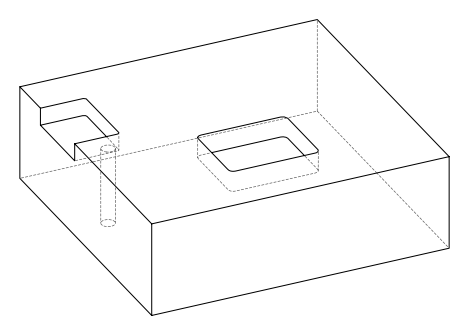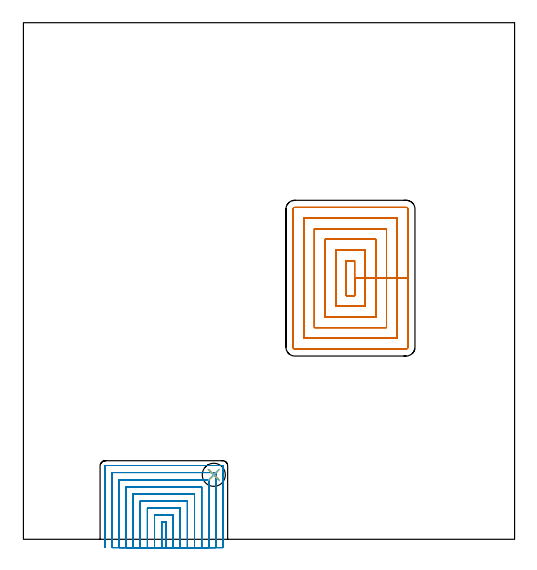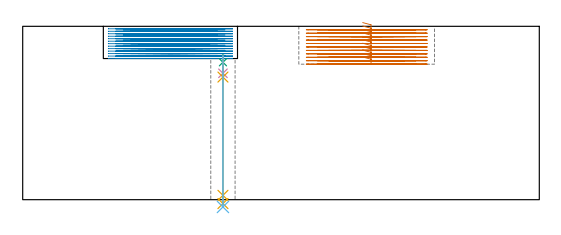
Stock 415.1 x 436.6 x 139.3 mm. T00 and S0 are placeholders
(PLAN: 6 operations, 5 tool changes, 93 min)
(1 MILL_RECTANGULAR_POCKET | POCKET_RECTANGULAR_STRAIGHT | NXT0201_011 | Follow Part, ap 3, ae 75% | 35.42 min | 434702 mm3)
(2 MILL_SLOT | SLOT_PARTIAL_RECTANGULAR | NXT0201_009 | Follow Part, ap 2, ae 75% | 56.38 min | 185250 mm3)
(3 SPOT_DRILL | STEP1HOLE | NXT0321_9005460120000 | 0.05 min | 200 mm3)
(4 DRILL_BLIND_HOLE_INTO_CENTER | STEP1HOLE | UGT0301_198 | 0.06 min | 364 mm3)
(5 GUN_DRILL_THROUGH_HOLE | STEP1HOLE | UGT0307_003 | 0.56 min | 3948 mm3)
(6 SPADE_DRILL_TO_ENLARGE_THROUGH_HOLE | STEP1HOLE | UGT0306_010 | 0.49 min | 29268 mm3)
(TOOL NXT0201_011 | ENDMILL 12mm [2P460-1200-NA 1630] | D12 FL38 Z6)
(TOOL NXT0201_009 | ENDMILL 8mm [2P460-0800-NA 1630] | D8 FL26 Z6)
(TOOL NXT0321_9005460120000 | NC Spot Drill, 142deg, 12mm, Carbide, Uncoated | D12 PA142 FL30 Z2)
(TOOL UGT0301_198 | Twist Drill 7.9 mm | D7.9 PA118 FL73 Z2)
(TOOL UGT0307_003 | Gun Drill 7 mm | D7 PA130 FL24 Z1)
(TOOL UGT0306_010 | Spade Drill 19.5mm | D19.5 PA132 FL10 Z2)
(OP 1 MILL_RECTANGULAR_POCKET)
G17 G21 G94 G90
T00 M6
G54
G17 G0 G90 X273.19 Y205.9 S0 M3
G43 Z149.3 H1
Z142.3
G94 G1 X279.9 Z140.502 F250.
Y220.7 Z136.536
Y235.5 F500.
X272.9
Y205.9
X279.9
Y220.7
X288.9
Y244.5
X263.9
Y196.9
X288.9
Y220.7
X297.9
Y253.5
X254.9
Y187.9
X297.9
Y220.7
X306.9
Y262.5
X245.9
Y178.9
X306.9
Y220.7
X315.9
Y271.5
X236.9
Y169.9
X315.9
Y220.7
X324.9
Y279.1
G3 X323.5 Y280.5 R1.4
G1 X229.3
G3 X227.9 Y279.1 R1.4
G1 Y162.3
G3 X229.3 Y160.9 R1.4
G1 X323.5
G3 X324.9 Y162.3 R1.4
G1 Y220.7
Y221.7
G0 X273.19 Y205.9 Z139.536
G1 X279.9 Z137.738 F250.
Y220.7 Z133.773
Y235.5 F500.
X272.9
Y205.9
X279.9
Y220.7
X288.9
Y244.5
X263.9
Y196.9
X288.9
Y220.7
X297.9
Y253.5
X254.9
Y187.9
X297.9
Y220.7
X306.9
Y262.5
X245.9
Y178.9
X306.9
Y220.7
X315.9
Y271.5
X236.9
Y169.9
X315.9
Y220.7
X324.9
Y279.1
G3 X323.5 Y280.5 R1.4
G1 X229.3
G3 X227.9 Y279.1 R1.4
G1 Y162.3
G3 X229.3 Y160.9 R1.4
G1 X323.5
G3 X324.9 Y162.3 R1.4
G1 Y220.7
Y221.7
G0 X273.19 Y205.9 Z136.773
G1 X279.9 Z134.975 F250.
Y220.7 Z131.009
Y235.5 F500.
X272.9
Y205.9
X279.9
Y220.7
X288.9
Y244.5
X263.9
Y196.9
X288.9
Y220.7
X297.9
Y253.5
X254.9
Y187.9
X297.9
Y220.7
X306.9
Y262.5
X245.9
Y178.9
X306.9
Y220.7
X315.9
Y271.5
X236.9
Y169.9
X315.9
Y220.7
X324.9
Y279.1
G3 X323.5 Y280.5 R1.4
G1 X229.3
G3 X227.9 Y279.1 R1.4
G1 Y162.3
G3 X229.3 Y160.9 R1.4
G1 X323.5
G3 X324.9 Y162.3 R1.4
G1 Y220.7
Y221.7
G0 X273.19 Y205.9 Z134.009
G1 X279.9 Z132.211 F250.
Y220.7 Z128.245
Y235.5 F500.
X272.9
Y205.9
X279.9
Y220.7
X288.9
Y244.5
X263.9
Y196.9
X288.9
Y220.7
X297.9
Y253.5
X254.9
Y187.9
X297.9
Y220.7
X306.9
Y262.5
X245.9
Y178.9
X306.9
Y220.7
X315.9
Y271.5
X236.9
Y169.9
X315.9
Y220.7
X324.9
Y279.1
G3 X323.5 Y280.5 R1.4
G1 X229.3
G3 X227.9 Y279.1 R1.4
G1 Y162.3
G3 X229.3 Y160.9 R1.4
G1 X323.5
G3 X324.9 Y162.3 R1.4
G1 Y220.7
Y221.7
G0 X273.19 Y205.9 Z131.245
G1 X279.9 Z129.447 F250.
Y220.7 Z125.482
Y235.5 F500.
X272.9
Y205.9
X279.9
Y220.7
X288.9
Y244.5
X263.9
Y196.9
X288.9
Y220.7
X297.9
Y253.5
X254.9
Y187.9
X297.9
Y220.7
X306.9
Y262.5
X245.9
Y178.9
X306.9
Y220.7
X315.9
Y271.5
X236.9
Y169.9
X315.9
Y220.7
X324.9
Y279.1
G3 X323.5 Y280.5 R1.4
G1 X229.3
G3 X227.9 Y279.1 R1.4
G1 Y162.3
G3 X229.3 Y160.9 R1.4
G1 X323.5
G3 X324.9 Y162.3 R1.4
G1 Y220.7
Y221.7
G0 X273.19 Y205.9 Z128.482
G1 X279.9 Z126.684 F250.
Y220.7 Z122.718
Y235.5 F500.
X272.9
Y205.9
X279.9
Y220.7
X288.9
Y244.5
X263.9
Y196.9
X288.9
Y220.7
X297.9
Y253.5
X254.9
Y187.9
X297.9
Y220.7
X306.9
Y262.5
X245.9
Y178.9
X306.9
Y220.7
X315.9
Y271.5
X236.9
Y169.9
X315.9
Y220.7
X324.9
Y279.1
G3 X323.5 Y280.5 R1.4
G1 X229.3
G3 X227.9 Y279.1 R1.4
G1 Y162.3
G3 X229.3 Y160.9 R1.4
G1 X323.5
G3 X324.9 Y162.3 R1.4
G1 Y220.7
Y221.7
G0 X273.19 Y205.9 Z125.718
G1 X279.9 Z123.92 F250.
Y220.7 Z119.955
Y235.5 F500.
X272.9
Y205.9
X279.9
Y220.7
X288.9
Y244.5
X263.9
Y196.9
X288.9
Y220.7
X297.9
Y253.5
X254.9
Y187.9
X297.9
Y220.7
X306.9
Y262.5
X245.9
Y178.9
X306.9
Y220.7
X315.9
Y271.5
X236.9
Y169.9
X315.9
Y220.7
X324.9
Y279.1
G3 X323.5 Y280.5 R1.4
G1 X229.3
G3 X227.9 Y279.1 R1.4
G1 Y162.3
G3 X229.3 Y160.9 R1.4
G1 X323.5
G3 X324.9 Y162.3 R1.4
G1 Y220.7
Y221.7
G0 X273.19 Y205.9 Z122.955
G1 X279.9 Z121.157 F250.
Y220.7 Z117.191
Y235.5 F500.
X272.9
Y205.9
X279.9
Y220.7
X288.9
Y244.5
X263.9
Y196.9
X288.9
Y220.7
X297.9
Y253.5
X254.9
Y187.9
X297.9
Y220.7
X306.9
Y262.5
X245.9
Y178.9
X306.9
Y220.7
X315.9
Y271.5
X236.9
Y169.9
X315.9
Y220.7
X324.9
Y279.1
G3 X323.5 Y280.5 R1.4
G1 X229.3
G3 X227.9 Y279.1 R1.4
G1 Y162.3
G3 X229.3 Y160.9 R1.4
G1 X323.5
G3 X324.9 Y162.3 R1.4
G1 Y220.7
Y221.7
G0 X273.19 Y205.9 Z120.191
G1 X279.9 Z118.393 F250.
Y220.7 Z114.427
Y235.5 F500.
X272.9
Y205.9
X279.9
Y220.7
X288.9
Y244.5
X263.9
Y196.9
X288.9
Y220.7
X297.9
Y253.5
X254.9
Y187.9
X297.9
Y220.7
X306.9
Y262.5
X245.9
Y178.9
X306.9
Y220.7
X315.9
Y271.5
X236.9
Y169.9
X315.9
Y220.7
X324.9
Y279.1
G3 X323.5 Y280.5 R1.4
G1 X229.3
G3 X227.9 Y279.1 R1.4
G1 Y162.3
G3 X229.3 Y160.9 R1.4
G1 X323.5
G3 X324.9 Y162.3 R1.4
G1 Y220.7
Y221.7
G0 X273.19 Y205.9 Z117.427
G1 X279.9 Z115.629 F250.
Y220.7 Z111.664
Y235.5 F500.
X272.9
Y205.9
X279.9
Y220.7
X288.9
Y244.5
X263.9
Y196.9
X288.9
Y220.7
X297.9
Y253.5
X254.9
Y187.9
X297.9
Y220.7
X306.9
Y262.5
X245.9
Y178.9
X306.9
Y220.7
X315.9
Y271.5
X236.9
Y169.9
X315.9
Y220.7
X324.9
Y279.1
G3 X323.5 Y280.5 R1.4
G1 X229.3
G3 X227.9 Y279.1 R1.4
G1 Y162.3
G3 X229.3 Y160.9 R1.4
G1 X323.5
G3 X324.9 Y162.3 R1.4
G1 Y220.7
Y221.7
G0 X273.19 Y205.9 Z114.664
G1 X279.9 Z112.866 F250.
Y220.7 Z108.9
Y235.5 F500.
X272.9
Y205.9
X279.9
Y220.7
X288.9
Y244.5
X263.9
Y196.9
X288.9
Y220.7
X297.9
Y253.5
X254.9
Y187.9
X297.9
Y220.7
X306.9
Y262.5
X245.9
Y178.9
X306.9
Y220.7
X315.9
Y271.5
X236.9
Y169.9
X315.9
Y220.7
X324.9
Y279.1
G3 X323.5 Y280.5 R1.4
G1 X229.3
G3 X227.9 Y279.1 R1.4
G1 Y162.3
G3 X229.3 Y160.9 R1.4
G1 X323.5
G3 X324.9 Y162.3 R1.4
G1 Y220.7
Y221.7
G0 Z149.3
M5
M2
(OP 2 MILL_SLOT)
G17 G21 G94 G90
T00 M6
G54
G17 G0 G90 X120.6 Y-7. S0 M3
G43 Z149.3 H1
Z137.308
G94 G1 Y-4. F250.
Y14.4 F500.
X116.8
Y-4.
Y-7. F250.
X126.6
Y-4.
Y20.4 F500.
X110.8
Y-4.
Y-7. F250.
X132.6
Y-4.
Y26.4 F500.
X104.8
Y-4.
Y-7. F250.
X138.6
Y-4.
Y32.4 F500.
X98.8
Y-4.
Y-7. F250.
X144.6
Y-4.
Y38.4 F500.
X92.8
Y-4.
Y-7. F250.
X150.6
Y-4.
Y44.4 F500.
X86.8
Y-4.
Y-7. F250.
X156.6
Y-4.
Y50.4 F500.
X80.8
Y-4.
Y-7. F250.
X162.6
Y-4.
Y56.4 F500.
X74.8
Y-4.
Y-7. F250.
X168.6
Y-4.
Y62.2 F500.
G3 X168.4 Y62.4 R0.2
G1 X69.
G3 X68.8 Y62.2 R0.2
G1 Y-4.
Y-7. F250.
G0 X120.6 Z135.315
G1 Y-4.
Y14.4 F500.
X116.8
Y-4.
Y-7. F250.
X126.6
Y-4.
Y20.4 F500.
X110.8
Y-4.
Y-7. F250.
X132.6
Y-4.
Y26.4 F500.
X104.8
Y-4.
Y-7. F250.
X138.6
Y-4.
Y32.4 F500.
X98.8
Y-4.
Y-7. F250.
X144.6
Y-4.
Y38.4 F500.
X92.8
Y-4.
Y-7. F250.
X150.6
Y-4.
Y44.4 F500.
X86.8
Y-4.
Y-7. F250.
X156.6
Y-4.
Y50.4 F500.
X80.8
Y-4.
Y-7. F250.
X162.6
Y-4.
Y56.4 F500.
X74.8
Y-4.
Y-7. F250.
X168.6
Y-4.
Y62.2 F500.
G3 X168.4 Y62.4 R0.2
G1 X69.
G3 X68.8 Y62.2 R0.2
G1 Y-4.
Y-7. F250.
G0 X120.6 Z133.323
G1 Y-4.
Y14.4 F500.
X116.8
Y-4.
Y-7. F250.
X126.6
Y-4.
Y20.4 F500.
X110.8
Y-4.
Y-7. F250.
X132.6
Y-4.
Y26.4 F500.
X104.8
Y-4.
Y-7. F250.
X138.6
Y-4.
Y32.4 F500.
X98.8
Y-4.
Y-7. F250.
X144.6
Y-4.
Y38.4 F500.
X92.8
Y-4.
Y-7. F250.
X150.6
Y-4.
Y44.4 F500.
X86.8
Y-4.
Y-7. F250.
X156.6
Y-4.
Y50.4 F500.
X80.8
Y-4.
Y-7. F250.
X162.6
Y-4.
Y56.4 F500.
X74.8
Y-4.
Y-7. F250.
X168.6
Y-4.
Y62.2 F500.
G3 X168.4 Y62.4 R0.2
G1 X69.
G3 X68.8 Y62.2 R0.2
G1 Y-4.
Y-7. F250.
G0 X120.6 Z131.331
G1 Y-4.
Y14.4 F500.
X116.8
Y-4.
Y-7. F250.
X126.6
Y-4.
Y20.4 F500.
X110.8
Y-4.
Y-7. F250.
X132.6
Y-4.
Y26.4 F500.
X104.8
Y-4.
Y-7. F250.
X138.6
Y-4.
Y32.4 F500.
X98.8
Y-4.
Y-7. F250.
X144.6
Y-4.
Y38.4 F500.
X92.8
Y-4.
Y-7. F250.
X150.6
Y-4.
Y44.4 F500.
X86.8
Y-4.
Y-7. F250.
X156.6
Y-4.
Y50.4 F500.
X80.8
Y-4.
Y-7. F250.
X162.6
Y-4.
Y56.4 F500.
X74.8
Y-4.
Y-7. F250.
X168.6
Y-4.
Y62.2 F500.
G3 X168.4 Y62.4 R0.2
G1 X69.
G3 X68.8 Y62.2 R0.2
G1 Y-4.
Y-7. F250.
G0 X120.6 Z129.338
G1 Y-4.
Y14.4 F500.
X116.8
Y-4.
Y-7. F250.
X126.6
Y-4.
Y20.4 F500.
X110.8
Y-4.
Y-7. F250.
X132.6
Y-4.
Y26.4 F500.
X104.8
Y-4.
Y-7. F250.
X138.6
Y-4.
Y32.4 F500.
X98.8
Y-4.
Y-7. F250.
X144.6
Y-4.
Y38.4 F500.
X92.8
Y-4.
Y-7. F250.
X150.6
Y-4.
Y44.4 F500.
X86.8
Y-4.
Y-7. F250.
X156.6
Y-4.
Y50.4 F500.
X80.8
Y-4.
Y-7. F250.
X162.6
Y-4.
Y56.4 F500.
X74.8
Y-4.
Y-7. F250.
X168.6
Y-4.
Y62.2 F500.
G3 X168.4 Y62.4 R0.2
G1 X69.
G3 X68.8 Y62.2 R0.2
G1 Y-4.
Y-7. F250.
G0 X120.6 Z127.346
G1 Y-4.
Y14.4 F500.
X116.8
Y-4.
Y-7. F250.
X126.6
Y-4.
Y20.4 F500.
X110.8
Y-4.
Y-7. F250.
X132.6
Y-4.
Y26.4 F500.
X104.8
Y-4.
Y-7. F250.
X138.6
Y-4.
Y32.4 F500.
X98.8
Y-4.
Y-7. F250.
X144.6
Y-4.
Y38.4 F500.
X92.8
Y-4.
Y-7. F250.
X150.6
Y-4.
Y44.4 F500.
X86.8
Y-4.
Y-7. F250.
X156.6
Y-4.
Y50.4 F500.
X80.8
Y-4.
Y-7. F250.
X162.6
Y-4.
Y56.4 F500.
X74.8
Y-4.
Y-7. F250.
X168.6
Y-4.
Y62.2 F500.
G3 X168.4 Y62.4 R0.2
G1 X69.
G3 X68.8 Y62.2 R0.2
G1 Y-4.
Y-7. F250.
G0 X120.6 Z125.354
G1 Y-4.
Y14.4 F500.
X116.8
Y-4.
Y-7. F250.
X126.6
Y-4.
Y20.4 F500.
X110.8
Y-4.
Y-7. F250.
X132.6
Y-4.
Y26.4 F500.
X104.8
Y-4.
Y-7. F250.
X138.6
Y-4.
Y32.4 F500.
X98.8
Y-4.
Y-7. F250.
X144.6
Y-4.
Y38.4 F500.
X92.8
Y-4.
Y-7. F250.
X150.6
Y-4.
Y44.4 F500.
X86.8
Y-4.
Y-7. F250.
X156.6
Y-4.
Y50.4 F500.
X80.8
Y-4.
Y-7. F250.
X162.6
Y-4.
Y56.4 F500.
X74.8
Y-4.
Y-7. F250.
X168.6
Y-4.
Y62.2 F500.
G3 X168.4 Y62.4 R0.2
G1 X69.
G3 X68.8 Y62.2 R0.2
G1 Y-4.
Y-7. F250.
G0 X120.6 Z123.362
G1 Y-4.
Y14.4 F500.
X116.8
Y-4.
Y-7. F250.
X126.6
Y-4.
Y20.4 F500.
X110.8
Y-4.
Y-7. F250.
X132.6
Y-4.
Y26.4 F500.
X104.8
Y-4.
Y-7. F250.
X138.6
Y-4.
Y32.4 F500.
X98.8
Y-4.
Y-7. F250.
X144.6
Y-4.
Y38.4 F500.
X92.8
Y-4.
Y-7. F250.
X150.6
Y-4.
Y44.4 F500.
X86.8
Y-4.
Y-7. F250.
X156.6
Y-4.
Y50.4 F500.
X80.8
Y-4.
Y-7. F250.
X162.6
Y-4.
Y56.4 F500.
X74.8
Y-4.
Y-7. F250.
X168.6
Y-4.
Y62.2 F500.
G3 X168.4 Y62.4 R0.2
G1 X69.
G3 X68.8 Y62.2 R0.2
G1 Y-4.
Y-7. F250.
G0 X120.6 Z121.369
G1 Y-4.
Y14.4 F500.
X116.8
Y-4.
Y-7. F250.
X126.6
Y-4.
Y20.4 F500.
X110.8
Y-4.
Y-7. F250.
X132.6
Y-4.
Y26.4 F500.
X104.8
Y-4.
Y-7. F250.
X138.6
Y-4.
Y32.4 F500.
X98.8
Y-4.
Y-7. F250.
X144.6
Y-4.
Y38.4 F500.
X92.8
Y-4.
Y-7. F250.
X150.6
Y-4.
Y44.4 F500.
X86.8
Y-4.
Y-7. F250.
X156.6
Y-4.
Y50.4 F500.
X80.8
Y-4.
Y-7. F250.
X162.6
Y-4.
Y56.4 F500.
X74.8
Y-4.
Y-7. F250.
X168.6
Y-4.
Y62.2 F500.
G3 X168.4 Y62.4 R0.2
G1 X69.
G3 X68.8 Y62.2 R0.2
G1 Y-4.
Y-7. F250.
G0 X120.6 Z119.377
G1 Y-4.
Y14.4 F500.
X116.8
Y-4.
Y-7. F250.
X126.6
Y-4.
Y20.4 F500.
X110.8
Y-4.
Y-7. F250.
X132.6
Y-4.
Y26.4 F500.
X104.8
Y-4.
Y-7. F250.
X138.6
Y-4.
Y32.4 F500.
X98.8
Y-4.
Y-7. F250.
X144.6
Y-4.
Y38.4 F500.
X92.8
Y-4.
Y-7. F250.
X150.6
Y-4.
Y44.4 F500.
X86.8
Y-4.
Y-7. F250.
X156.6
Y-4.
Y50.4 F500.
X80.8
Y-4.
Y-7. F250.
X162.6
Y-4.
Y56.4 F500.
X74.8
Y-4.
Y-7. F250.
X168.6
Y-4.
Y62.2 F500.
G3 X168.4 Y62.4 R0.2
G1 X69.
G3 X68.8 Y62.2 R0.2
G1 Y-4.
Y-7. F250.
G0 X120.6 Z117.385
G1 Y-4.
Y14.4 F500.
X116.8
Y-4.
Y-7. F250.
X126.6
Y-4.
Y20.4 F500.
X110.8
Y-4.
Y-7. F250.
X132.6
Y-4.
Y26.4 F500.
X104.8
Y-4.
Y-7. F250.
X138.6
Y-4.
Y32.4 F500.
X98.8
Y-4.
Y-7. F250.
X144.6
Y-4.
Y38.4 F500.
X92.8
Y-4.
Y-7. F250.
X150.6
Y-4.
Y44.4 F500.
X86.8
Y-4.
Y-7. F250.
X156.6
Y-4.
Y50.4 F500.
X80.8
Y-4.
Y-7. F250.
X162.6
Y-4.
Y56.4 F500.
X74.8
Y-4.
Y-7. F250.
X168.6
Y-4.
Y62.2 F500.
G3 X168.4 Y62.4 R0.2
G1 X69.
G3 X68.8 Y62.2 R0.2
G1 Y-4.
Y-7. F250.
G0 X120.6 Z115.392
G1 Y-4.
Y14.4 F500.
X116.8
Y-4.
Y-7. F250.
X126.6
Y-4.
Y20.4 F500.
X110.8
Y-4.
Y-7. F250.
X132.6
Y-4.
Y26.4 F500.
X104.8
Y-4.
Y-7. F250.
X138.6
Y-4.
Y32.4 F500.
X98.8
Y-4.
Y-7. F250.
X144.6
Y-4.
Y38.4 F500.
X92.8
Y-4.
Y-7. F250.
X150.6
Y-4.
Y44.4 F500.
X86.8
Y-4.
Y-7. F250.
X156.6
Y-4.
Y50.4 F500.
X80.8
Y-4.
Y-7. F250.
X162.6
Y-4.
Y56.4 F500.
X74.8
Y-4.
Y-7. F250.
X168.6
Y-4.
Y62.2 F500.
G3 X168.4 Y62.4 R0.2
G1 X69.
G3 X68.8 Y62.2 R0.2
G1 Y-4.
Y-7. F250.
G0 X120.6 Z113.4
G1 Y-4.
Y14.4 F500.
X116.8
Y-4.
Y-7. F250.
X126.6
Y-4.
Y20.4 F500.
X110.8
Y-4.
Y-7. F250.
X132.6
Y-4.
Y26.4 F500.
X104.8
Y-4.
Y-7. F250.
X138.6
Y-4.
Y32.4 F500.
X98.8
Y-4.
Y-7. F250.
X144.6
Y-4.
Y38.4 F500.
X92.8
Y-4.
Y-7. F250.
X150.6
Y-4.
Y44.4 F500.
X86.8
Y-4.
Y-7. F250.
X156.6
Y-4.
Y50.4 F500.
X80.8
Y-4.
Y-7. F250.
X162.6
Y-4.
Y56.4 F500.
X74.8
Y-4.
Y-7. F250.
X168.6
Y-4.
Y62.2 F500.
G3 X168.4 Y62.4 R0.2
G1 X69.
G3 X68.8 Y62.2 R0.2
G1 Y-4.
Y-7. F250.
G0 Z149.3
M5
M2
(OP 3 SPOT_DRILL)
G17 G21 G94 G90
T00 M6
G54
G17 G0 G90 X160.9 Y54.5 S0 M3
G43 Z149.3 H0
G94 G81 G98 Z110.4 F250. R116.4
G80
M5
M2
(OP 4 DRILL_BLIND_HOLE_INTO_CENTER)
G17 G21 G94 G90
T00 M6
G54
G17 G0 G90 X160.9 Y54.5 S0 M3
G43 Z149.3 H0
G94 G81 G98 Z101.55 F250. R115.4
G80
M5
M2
(OP 5 GUN_DRILL_THROUGH_HOLE)
G17 G21 G94 G90
T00 M6
G54
G17 G0 G90 X160.9 Y54.5 M8
G43 Z149.3 H0
Z113.943
S716 M3
G94 G1 Z98.521 F125. M26
G4 X.084
Z3.5 F250.
G4 X.084
Z-3.132 F125.
G4 X.084
M5
M9
G0 Z113.943
Z149.3
M2
(OP 6 SPADE_DRILL_TO_ENLARGE_THROUGH_HOLE)
G17 G21 G94 G90
T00 M6
G54
G17 G0 G90 X160.9 Y54.5 S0 M3
G43 Z149.3 H0
G94 G73 G98 Z-5.841 F250. Q17.034 R115.4
G80
M5
M2
